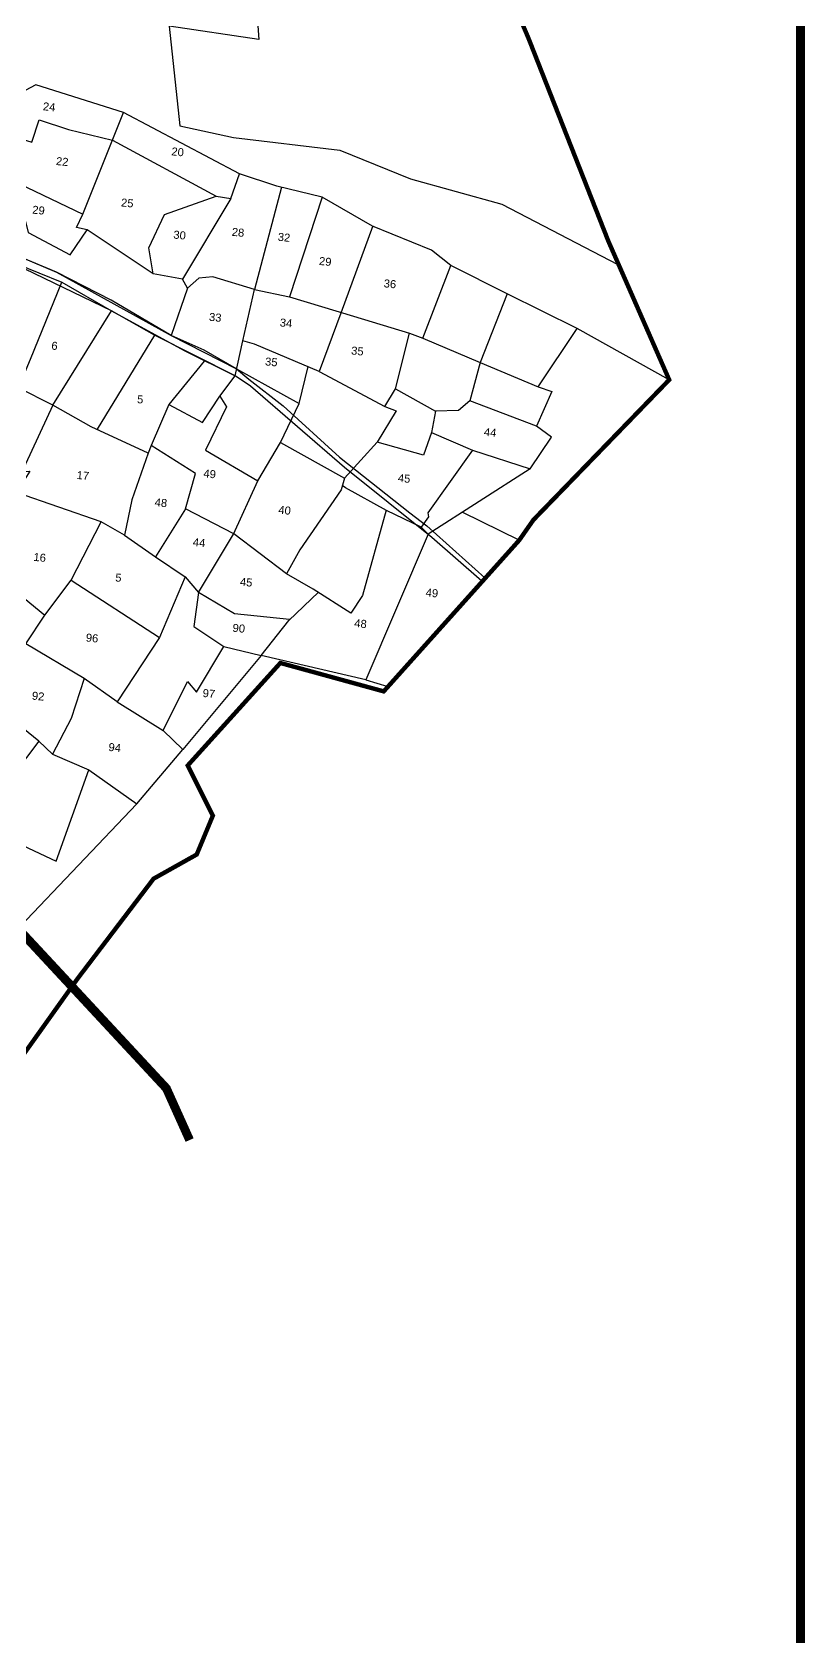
# Model space of a CAD drawing. Header units: millimetres. Extents: x 378349 to 385769, y 1843140 to 1853030.
# Drawn here: x 384012 to 385769, y 1846978 to 1850628 of the extents above; entities that cross this region are included whole.
import ezdxf

# ---------------------------------------------------------------- set-up
doc = ezdxf.new("R2010")
doc.units = ezdxf.units.MM
for name, color, linetype in [('BND', 6, 'Continuous'), ('Boundry', 5, 'Continuous'), ('FRL', 3, 'Continuous'), ('Plot', 7, 'Continuous'), ('ROAD', 1, 'Continuous'), ('ROADS', 50, 'Continuous'), ('TEXT', 7, 'Continuous')]:
    doc.layers.add(name, color=color, linetype=linetype)
doc.styles.get("Standard").update_dxf_attribs({"font": 'arial.ttf'})

msp = doc.modelspace()

# ---------------------------------------------------------------- linework, layer by layer
at = {"layer": 'BND', "lineweight": 30, "const_width": 10}
msp.add_lwpolyline([(384954.5, 1851052.3), (385140.9, 1850613.9), (385322.4, 1850152.6), (385460.7, 1849837.3), (385152, 1849518.7), (385119.7, 1849472.4), (384811.7, 1849128.7), (384576.7, 1849193.3), (384366.2, 1848960.2), (384423.3, 1848846), (384386.6, 1848757.7), (384288.6, 1848702.7), (384115.6, 1848475.2), (383876.6, 1848139.6), (383736.5, 1847947.5), (383596.7, 1847793.9), (383554.9, 1847824.3)], dxfattribs=at)
at = {"layer": 'Boundry'}
msp.add_lwpolyline([(384954.5, 1851052.3), (385140.9, 1850613.9), (385322.4, 1850152.6), (385460.7, 1849837.3), (385152, 1849518.7), (385119.7, 1849472.4), (384811.7, 1849128.7), (384576.7, 1849193.3), (384366.2, 1848960.2), (384423.3, 1848846), (384386.6, 1848757.7), (384288.6, 1848702.7), (384115.6, 1848475.2), (383876.6, 1848139.6), (383736.5, 1847947.5), (383596.7, 1847793.9), (383554.9, 1847824.3)], dxfattribs=at)
msp.add_lwpolyline([(384954.5, 1851052.3), (385140.9, 1850613.9), (385322.4, 1850152.6), (385460.7, 1849837.3), (385152, 1849518.7), (385119.7, 1849472.4), (384811.7, 1849128.7), (384576.7, 1849193.3), (384366.2, 1848960.2), (384423.3, 1848846), (384386.6, 1848757.7), (384288.6, 1848702.7), (384115.6, 1848475.2), (383876.6, 1848139.6), (383736.5, 1847947.5), (383596.7, 1847793.9), (383554.9, 1847824.3)], dxfattribs=at)
at = {"layer": 'FRL', "color": 0, "const_width": 20}
msp.add_lwpolyline([(378358.5, 1843149.9), (385759.2, 1843149.9), (385759.2, 1853020), (378358.5, 1853020)], close=True, dxfattribs=at)
at = {"layer": 'Plot'}
for points in [[(383561.4, 1851149.5), (383869, 1851014.6), (384085, 1850946.7), (384135.2, 1850881.9), (384518.1, 1850746.6), (384528.1, 1850611.5), (384323.7, 1850641.7), (384348.3, 1850415.1), (384470.1, 1850388.7), (384711.9, 1850359.7), (384872.8, 1850294.5), (385080.6, 1850236.8), (385343.8, 1850099.5)], [(383561.4, 1851149.5), (383869, 1851014.6), (384085, 1850946.7), (384135.2, 1850881.9), (384518.1, 1850746.6), (384528.1, 1850611.5), (384323.7, 1850641.7), (384348.3, 1850415.1), (384470.1, 1850388.7), (384711.9, 1850359.7), (384872.8, 1850294.5), (385080.6, 1850236.8), (385343.8, 1850099.5)], [(383561.4, 1851149.5), (383869, 1851014.6), (384085, 1850946.7), (384135.2, 1850881.9), (384518.1, 1850746.6), (384528.1, 1850611.5), (384323.7, 1850641.7), (384348.3, 1850415.1), (384470.1, 1850388.7), (384711.9, 1850359.7), (384872.8, 1850294.5), (385080.6, 1850236.8), (385343.8, 1850099.5)], [(385460.7, 1849837.3), (385251.2, 1849954.3), (385092.6, 1850032.6), (384964.6, 1850097.4), (384920.2, 1850132.3), (384786.4, 1850186.4), (384671.8, 1850252.7), (384568.6, 1850277.7), (384483.5, 1850306.1), (384220.3, 1850445.3), (384021.2, 1850507.8), (383861.7, 1850423.8)], [(385460.7, 1849837.3), (385251.2, 1849954.3), (385092.6, 1850032.6), (384964.6, 1850097.4), (384920.2, 1850132.3), (384786.4, 1850186.4), (384671.8, 1850252.7), (384568.6, 1850277.7), (384483.5, 1850306.1), (384220.3, 1850445.3), (384021.2, 1850507.8), (383861.7, 1850423.8)], [(385460.7, 1849837.3), (385251.2, 1849954.3), (385092.6, 1850032.6), (384964.6, 1850097.4), (384920.2, 1850132.3), (384786.4, 1850186.4), (384671.8, 1850252.7), (384568.6, 1850277.7), (384483.5, 1850306.1), (384220.3, 1850445.3), (384021.2, 1850507.8), (383861.7, 1850423.8)], [(383732.4, 1850342.1), (383925.3, 1850229.4), (383997.6, 1850197.7), (384003.5, 1850172.2), (384099, 1850121.2), (384137.5, 1850178.1), (384113.4, 1850183.5), (384128.1, 1850214.2), (384220.3, 1850445.3)], [(383732.4, 1850342.1), (383925.3, 1850229.4), (383997.6, 1850197.7), (384003.5, 1850172.2), (384099, 1850121.2), (384137.5, 1850178.1), (384113.4, 1850183.5), (384128.1, 1850214.2), (384220.3, 1850445.3)], [(383732.4, 1850342.1), (383925.3, 1850229.4), (383997.6, 1850197.7), (384003.5, 1850172.2), (384099, 1850121.2), (384137.5, 1850178.1), (384113.4, 1850183.5), (384128.1, 1850214.2), (384220.3, 1850445.3)], [(383861.7, 1850423.8), (384011.7, 1850377.9), (384028.6, 1850428.8), (384095.3, 1850406.5), (384195.2, 1850382), (384431.2, 1850254.6), (384464.2, 1850249.5), (384483.5, 1850306.1)], [(383861.7, 1850423.8), (384011.7, 1850377.9), (384028.6, 1850428.8), (384095.3, 1850406.5), (384195.2, 1850382), (384431.2, 1850254.6), (384464.2, 1850249.5), (384483.5, 1850306.1)], [(383861.7, 1850423.8), (384011.7, 1850377.9), (384028.6, 1850428.8), (384095.3, 1850406.5), (384195.2, 1850382), (384431.2, 1850254.6), (384464.2, 1850249.5), (384483.5, 1850306.1)], [(384365.4, 1850046), (384328.5, 1849938.3), (384192.1, 1850018.7), (384068, 1850082.4), (383955.9, 1850129.4), (383691.9, 1850241.2), (383732.4, 1850342.1)], [(384365.4, 1850046), (384328.5, 1849938.3), (384192.1, 1850018.7), (384068, 1850082.4), (383955.9, 1850129.4), (383691.9, 1850241.2), (383732.4, 1850342.1)], [(384365.4, 1850046), (384328.5, 1849938.3), (384192.1, 1850018.7), (384068, 1850082.4), (383955.9, 1850129.4), (383691.9, 1850241.2), (383732.4, 1850342.1)], [(383925.3, 1850229.4), (383956, 1850299), (383982.1, 1850283.7), (384128.1, 1850214.2)], [(383925.3, 1850229.4), (383956, 1850299), (383982.1, 1850283.7), (384128.1, 1850214.2)], [(383925.3, 1850229.4), (383956, 1850299), (383982.1, 1850283.7), (384128.1, 1850214.2)], [(384464.2, 1850249.5), (384354.2, 1850066.1), (384287.6, 1850078.3), (384137.5, 1850178.1)], [(384464.2, 1850249.5), (384354.2, 1850066.1), (384287.6, 1850078.3), (384137.5, 1850178.1)], [(384464.2, 1850249.5), (384354.2, 1850066.1), (384287.6, 1850078.3), (384137.5, 1850178.1)], [(384287.6, 1850078.3), (384278, 1850137.4), (384313.1, 1850213.2), (384431.2, 1850254.6)], [(384287.6, 1850078.3), (384278, 1850137.4), (384313.1, 1850213.2), (384431.2, 1850254.6)], [(384287.6, 1850078.3), (384278, 1850137.4), (384313.1, 1850213.2), (384431.2, 1850254.6)], [(384579.1, 1850275.4), (384518.2, 1850042.4), (384423.2, 1850071.6), (384391.6, 1850068.2), (384365.4, 1850046), (384354.2, 1850066.1)], [(384579.1, 1850275.4), (384518.2, 1850042.4), (384423.2, 1850071.6), (384391.6, 1850068.2), (384365.4, 1850046), (384354.2, 1850066.1)], [(384579.1, 1850275.4), (384518.2, 1850042.4), (384423.2, 1850071.6), (384391.6, 1850068.2), (384365.4, 1850046), (384354.2, 1850066.1)], [(384671.8, 1850252.7), (384597.4, 1850025.9)], [(384671.8, 1850252.7), (384597.4, 1850025.9)], [(384671.8, 1850252.7), (384597.4, 1850025.9)], [(383687, 1850224.3), (383975.7, 1850101.9), (384080.2, 1850059.3), (384192.6, 1849994.1), (384358.3, 1849903.8), (384473.7, 1849846.3), (384491.5, 1849926), (384518.2, 1850042.4), (384597.4, 1850025.9), (384743.4, 1849982.3), (384870.2, 1849943.6), (384900.9, 1849932), (384964.6, 1850097.4)], [(383687, 1850224.3), (383975.7, 1850101.9), (384080.2, 1850059.3), (384192.6, 1849994.1), (384358.3, 1849903.8), (384473.7, 1849846.3), (384491.5, 1849926), (384518.2, 1850042.4), (384597.4, 1850025.9), (384743.4, 1849982.3), (384870.2, 1849943.6), (384900.9, 1849932), (384964.6, 1850097.4)], [(383687, 1850224.3), (383975.7, 1850101.9), (384080.2, 1850059.3), (384192.6, 1849994.1), (384358.3, 1849903.8), (384473.7, 1849846.3), (384491.5, 1849926), (384518.2, 1850042.4), (384597.4, 1850025.9), (384743.4, 1849982.3), (384870.2, 1849943.6), (384900.9, 1849932), (384964.6, 1850097.4)], [(384786.7, 1850187.4), (384714, 1849988.8), (384664.7, 1849856.5), (384518, 1849918.5), (384491.5, 1849926)], [(384786.7, 1850187.4), (384714, 1849988.8), (384664.7, 1849856.5), (384518, 1849918.5), (384491.5, 1849926)], [(384786.7, 1850187.4), (384714, 1849988.8), (384664.7, 1849856.5), (384518, 1849918.5), (384491.5, 1849926)], [(384664.7, 1849856.5), (384814.4, 1849776.7), (384839.8, 1849766.5), (384797.2, 1849695.5), (384722.4, 1849613.7), (384714.7, 1849587.4), (384621, 1849450.7), (384590.4, 1849396), (384470.8, 1849486.7), (384360.9, 1849544), (384384.2, 1849624), (384283.4, 1849688.2), (384275.9, 1849670.1), (384147, 1849730.2), (384059.7, 1849779.4), (383981.2, 1849819.4), (384008.9, 1849884.1), (384080.2, 1850059.3)], [(384664.7, 1849856.5), (384814.4, 1849776.7), (384839.8, 1849766.5), (384797.2, 1849695.5), (384722.4, 1849613.7), (384714.7, 1849587.4), (384621, 1849450.7), (384590.4, 1849396), (384470.8, 1849486.7), (384360.9, 1849544), (384384.2, 1849624), (384283.4, 1849688.2), (384275.9, 1849670.1), (384147, 1849730.2), (384059.7, 1849779.4), (383981.2, 1849819.4), (384008.9, 1849884.1), (384080.2, 1850059.3)], [(384664.7, 1849856.5), (384814.4, 1849776.7), (384839.8, 1849766.5), (384797.2, 1849695.5), (384722.4, 1849613.7), (384714.7, 1849587.4), (384621, 1849450.7), (384590.4, 1849396), (384470.8, 1849486.7), (384360.9, 1849544), (384384.2, 1849624), (384283.4, 1849688.2), (384275.9, 1849670.1), (384147, 1849730.2), (384059.7, 1849779.4), (383981.2, 1849819.4), (384008.9, 1849884.1), (384080.2, 1850059.3)], [(385092.6, 1850032.6), (385031.2, 1849876.3), (385007.8, 1849789.8), (384981.6, 1849767.6), (384929.8, 1849766.2), (384920.1, 1849717.7), (384902.4, 1849666.3), (384797.2, 1849695.5)], [(385092.6, 1850032.6), (385031.2, 1849876.3), (385007.8, 1849789.8), (384981.6, 1849767.6), (384929.8, 1849766.2), (384920.1, 1849717.7), (384902.4, 1849666.3), (384797.2, 1849695.5)], [(385092.6, 1850032.6), (385031.2, 1849876.3), (385007.8, 1849789.8), (384981.6, 1849767.6), (384929.8, 1849766.2), (384920.1, 1849717.7), (384902.4, 1849666.3), (384797.2, 1849695.5)], [(384059.7, 1849779.4), (384192.6, 1849994.1)], [(384059.7, 1849779.4), (384192.6, 1849994.1)], [(384059.7, 1849779.4), (384192.6, 1849994.1)], [(385163.1, 1849821.4), (385251.2, 1849954.3)], [(385163.1, 1849821.4), (385251.2, 1849954.3)], [(385163.1, 1849821.4), (385251.2, 1849954.3)], [(384290.4, 1849938.7), (384160.2, 1849725.2)], [(384290.4, 1849938.7), (384160.2, 1849725.2)], [(384290.4, 1849938.7), (384160.2, 1849725.2)], [(384477.1, 1849862.1), (384403.9, 1849904.5), (384328.5, 1849938.3)], [(384477.1, 1849862.1), (384403.9, 1849904.5), (384328.5, 1849938.3)], [(384477.1, 1849862.1), (384403.9, 1849904.5), (384328.5, 1849938.3)], [(384814.4, 1849776.7), (384838.4, 1849816.8), (384870.2, 1849943.6)], [(384814.4, 1849776.7), (384838.4, 1849816.8), (384870.2, 1849943.6)], [(384814.4, 1849776.7), (384838.4, 1849816.8), (384870.2, 1849943.6)], [(384900.9, 1849932), (385031.2, 1849876.3), (385163.1, 1849821.4), (385193.9, 1849810.7), (385159.4, 1849732), (385007.8, 1849789.8)], [(384900.9, 1849932), (385031.2, 1849876.3), (385163.1, 1849821.4), (385193.9, 1849810.7), (385159.4, 1849732), (385007.8, 1849789.8)], [(384900.9, 1849932), (385031.2, 1849876.3), (385163.1, 1849821.4), (385193.9, 1849810.7), (385159.4, 1849732), (385007.8, 1849789.8)], [(384403.2, 1849879.6), (384323.4, 1849781.2), (384283.4, 1849688.2)], [(384403.2, 1849879.6), (384323.4, 1849781.2), (384283.4, 1849688.2)], [(384403.2, 1849879.6), (384323.4, 1849781.2), (384283.4, 1849688.2)], [(383788, 1849835.7), (383743.6, 1849843), (383569.1, 1849618.7), (383627.9, 1849584), (383667.6, 1849621.2), (383691.8, 1849621.1), (383696.8, 1849587.2), (383735, 1849541), (383804, 1849500.7), (383894.8, 1849422.1), (384041.3, 1849301.9), (384101, 1849381.7), (384169.7, 1849514.3), (383976.8, 1849580.9), (383994.3, 1849529.8), (383894.8, 1849422.1)], [(383788, 1849835.7), (383743.6, 1849843), (383569.1, 1849618.7), (383627.9, 1849584), (383667.6, 1849621.2), (383691.8, 1849621.1), (383696.8, 1849587.2), (383735, 1849541), (383804, 1849500.7), (383894.8, 1849422.1), (384041.3, 1849301.9), (384101, 1849381.7), (384169.7, 1849514.3), (383976.8, 1849580.9), (383994.3, 1849529.8), (383894.8, 1849422.1)], [(383788, 1849835.7), (383743.6, 1849843), (383569.1, 1849618.7), (383627.9, 1849584), (383667.6, 1849621.2), (383691.8, 1849621.1), (383696.8, 1849587.2), (383735, 1849541), (383804, 1849500.7), (383894.8, 1849422.1), (384041.3, 1849301.9), (384101, 1849381.7), (384169.7, 1849514.3), (383976.8, 1849580.9), (383994.3, 1849529.8), (383894.8, 1849422.1)], [(384323.4, 1849781.2), (384399.9, 1849740), (384439.2, 1849800), (384473.7, 1849846.3)], [(384323.4, 1849781.2), (384399.9, 1849740), (384439.2, 1849800), (384473.7, 1849846.3)], [(384323.4, 1849781.2), (384399.9, 1849740), (384439.2, 1849800), (384473.7, 1849846.3)], [(384477.1, 1849862.1), (384619.2, 1849783.3), (384639.7, 1849867.2)], [(384477.1, 1849862.1), (384619.2, 1849783.3), (384639.7, 1849867.2)], [(384477.1, 1849862.1), (384619.2, 1849783.3), (384639.7, 1849867.2)], [(384838.4, 1849816.8), (384929.8, 1849766.2)], [(384838.4, 1849816.8), (384929.8, 1849766.2)], [(384838.4, 1849816.8), (384929.8, 1849766.2)], [(384059.7, 1849779.4), (383997.6, 1849645.3), (383993, 1849629), (384007.3, 1849629.6), (383976.8, 1849580.9)], [(384059.7, 1849779.4), (383997.6, 1849645.3), (383993, 1849629), (384007.3, 1849629.6), (383976.8, 1849580.9)], [(384059.7, 1849779.4), (383997.6, 1849645.3), (383993, 1849629), (384007.3, 1849629.6), (383976.8, 1849580.9)], [(384439.2, 1849800), (384454.1, 1849776), (384406.5, 1849677.1), (384525.2, 1849607.7), (384577.2, 1849694.8), (384619.2, 1849783.3)], [(384439.2, 1849800), (384454.1, 1849776), (384406.5, 1849677.1), (384525.2, 1849607.7), (384577.2, 1849694.8), (384619.2, 1849783.3)], [(384439.2, 1849800), (384454.1, 1849776), (384406.5, 1849677.1), (384525.2, 1849607.7), (384577.2, 1849694.8), (384619.2, 1849783.3)], [(384920.1, 1849717.7), (385013.9, 1849677.4), (385144.3, 1849635.1), (385193.1, 1849706.8), (385159.4, 1849732)], [(384920.1, 1849717.7), (385013.9, 1849677.4), (385144.3, 1849635.1), (385193.1, 1849706.8), (385159.4, 1849732)], [(384920.1, 1849717.7), (385013.9, 1849677.4), (385144.3, 1849635.1), (385193.1, 1849706.8), (385159.4, 1849732)], [(384577.2, 1849694.8), (384722.4, 1849613.7)], [(384577.2, 1849694.8), (384722.4, 1849613.7)], [(384577.2, 1849694.8), (384722.4, 1849613.7)], [(384275.9, 1849670.1), (384238.8, 1849564.2), (384222.4, 1849484.3), (384169.7, 1849514.3)], [(384275.9, 1849670.1), (384238.8, 1849564.2), (384222.4, 1849484.3), (384169.7, 1849514.3)], [(384275.9, 1849670.1), (384238.8, 1849564.2), (384222.4, 1849484.3), (384169.7, 1849514.3)], [(385013.9, 1849677.4), (384912.2, 1849535), (384913.7, 1849525.4), (384896.8, 1849502), (384817.9, 1849540.3), (384725, 1849591.9), (384717.6, 1849597.2)], [(385013.9, 1849677.4), (384912.2, 1849535), (384913.7, 1849525.4), (384896.8, 1849502), (384817.9, 1849540.3), (384725, 1849591.9), (384717.6, 1849597.2)], [(385013.9, 1849677.4), (384912.2, 1849535), (384913.7, 1849525.4), (384896.8, 1849502), (384817.9, 1849540.3), (384725, 1849591.9), (384717.6, 1849597.2)], [(385144.3, 1849635.1), (384913, 1849486.2), (384896.8, 1849502)], [(385144.3, 1849635.1), (384913, 1849486.2), (384896.8, 1849502)], [(385144.3, 1849635.1), (384913, 1849486.2), (384896.8, 1849502)], [(384597.4, 1849291.9), (384472.4, 1849304.9), (384390.6, 1849353.4), (384470.5, 1849486.6), (384525.2, 1849607.7)], [(384597.4, 1849291.9), (384472.4, 1849304.9), (384390.6, 1849353.4), (384470.5, 1849486.6), (384525.2, 1849607.7)], [(384597.4, 1849291.9), (384472.4, 1849304.9), (384390.6, 1849353.4), (384470.5, 1849486.6), (384525.2, 1849607.7)], [(384360.9, 1849544), (384292.6, 1849434.7)], [(384360.9, 1849544), (384292.6, 1849434.7)], [(384360.9, 1849544), (384292.6, 1849434.7)], [(384817.5, 1849541.2), (384763.4, 1849346.5), (384736.6, 1849306.9), (384651.3, 1849360.9), (384590.4, 1849396)], [(384817.5, 1849541.2), (384763.4, 1849346.5), (384736.6, 1849306.9), (384651.3, 1849360.9), (384590.4, 1849396)], [(384817.5, 1849541.2), (384763.4, 1849346.5), (384736.6, 1849306.9), (384651.3, 1849360.9), (384590.4, 1849396)], [(385119.7, 1849472.4), (384991.9, 1849535.7)], [(385119.7, 1849472.4), (384991.9, 1849535.7)], [(385119.7, 1849472.4), (384991.9, 1849535.7)], [(384222.4, 1849484.3), (384292.6, 1849434.7), (384292.6, 1849434.7)], [(384222.4, 1849484.3), (384292.6, 1849434.7), (384292.6, 1849434.7)], [(384222.4, 1849484.3), (384292.6, 1849434.7), (384292.6, 1849434.7)], [(384913, 1849486.2), (384770.9, 1849154.7), (384821.2, 1849139.7)], [(384913, 1849486.2), (384770.9, 1849154.7), (384821.2, 1849139.7)], [(384913, 1849486.2), (384770.9, 1849154.7), (384821.2, 1849139.7)], [(384292.6, 1849434.7), (384360.2, 1849389.2), (384390.6, 1849353.4), (384380.4, 1849276), (384448.4, 1849230.7), (384533.4, 1849210.6), (384355.4, 1848996.2), (384310.7, 1849039.7), (384365.5, 1849150.9), (384386, 1849126.9), (384448.4, 1849230.7)], [(384292.6, 1849434.7), (384360.2, 1849389.2), (384390.6, 1849353.4), (384380.4, 1849276), (384448.4, 1849230.7), (384533.4, 1849210.6), (384355.4, 1848996.2), (384310.7, 1849039.7), (384365.5, 1849150.9), (384386, 1849126.9), (384448.4, 1849230.7)], [(384292.6, 1849434.7), (384360.2, 1849389.2), (384390.6, 1849353.4), (384380.4, 1849276), (384448.4, 1849230.7), (384533.4, 1849210.6), (384355.4, 1848996.2), (384310.7, 1849039.7), (384365.5, 1849150.9), (384386, 1849126.9), (384448.4, 1849230.7)], [(384101, 1849381.7), (384301.8, 1849251.5)], [(384101, 1849381.7), (384301.8, 1849251.5)], [(384101, 1849381.7), (384301.8, 1849251.5)], [(384360.2, 1849389.2), (384301.8, 1849251.5), (384206, 1849104.8), (384310.7, 1849039.7)], [(384360.2, 1849389.2), (384301.8, 1849251.5), (384206, 1849104.8), (384310.7, 1849039.7)], [(384360.2, 1849389.2), (384301.8, 1849251.5), (384206, 1849104.8), (384310.7, 1849039.7)], [(384770.9, 1849154.7), (384533.4, 1849210.6), (384596.2, 1849290), (384663.4, 1849354.5)], [(384770.9, 1849154.7), (384533.4, 1849210.6), (384596.2, 1849290), (384663.4, 1849354.5)], [(384770.9, 1849154.7), (384533.4, 1849210.6), (384596.2, 1849290), (384663.4, 1849354.5)], [(384206, 1849104.8), (384131.1, 1849158.2), (383998, 1849236.7), (384041.3, 1849301.9)], [(384206, 1849104.8), (384131.1, 1849158.2), (383998, 1849236.7), (384041.3, 1849301.9)], [(384206, 1849104.8), (384131.1, 1849158.2), (383998, 1849236.7), (384041.3, 1849301.9)], [(384131.1, 1849158.2), (384101.2, 1849067.2), (384058.5, 1848985.9), (384027.6, 1849015.6), (383913.5, 1849108.3)], [(384131.1, 1849158.2), (384101.2, 1849067.2), (384058.5, 1848985.9), (384027.6, 1849015.6), (383913.5, 1849108.3)], [(384131.1, 1849158.2), (384101.2, 1849067.2), (384058.5, 1848985.9), (384027.6, 1849015.6), (383913.5, 1849108.3)], [(384027.6, 1849015.6), (383971.6, 1848941.1), (383940.5, 1848883.2), (383822.4, 1848977.7)], [(384027.6, 1849015.6), (383971.6, 1848941.1), (383940.5, 1848883.2), (383822.4, 1848977.7)], [(384027.6, 1849015.6), (383971.6, 1848941.1), (383940.5, 1848883.2), (383822.4, 1848977.7)], [(384058.5, 1848985.9), (384141.5, 1848950.3), (384250.7, 1848872.9), (384355.4, 1848996.2)], [(384058.5, 1848985.9), (384141.5, 1848950.3), (384250.7, 1848872.9), (384355.4, 1848996.2)], [(384058.5, 1848985.9), (384141.5, 1848950.3), (384250.7, 1848872.9), (384355.4, 1848996.2)], [(383942.7, 1848714.6), (383978.8, 1848784.4), (384067.4, 1848742.6), (384141.5, 1848950.3)], [(383942.7, 1848714.6), (383978.8, 1848784.4), (384067.4, 1848742.6), (384141.5, 1848950.3)], [(383942.7, 1848714.6), (383978.8, 1848784.4), (384067.4, 1848742.6), (384141.5, 1848950.3)], [(383908.7, 1848650.1), (383985.1, 1848593.7), (384250.7, 1848872.9)], [(383908.7, 1848650.1), (383985.1, 1848593.7), (384250.7, 1848872.9)], [(383908.7, 1848650.1), (383985.1, 1848593.7), (384250.7, 1848872.9)]]:
    msp.add_lwpolyline(points, dxfattribs=at)
at = {"layer": 'ROAD'}
for points in [[(383691.9, 1850241.2), (384068, 1850082.4), (384328.5, 1849938.3), (384477.1, 1849862.1), (384505.4, 1849838.9), (384583.4, 1849778.1), (384710.9, 1849661.2), (384871.4, 1849534.7), (384909.6, 1849505), (385041.6, 1849386.7)], [(383691.9, 1850241.2), (384068, 1850082.4), (384328.5, 1849938.3), (384477.1, 1849862.1), (384505.4, 1849838.9), (384583.4, 1849778.1), (384710.9, 1849661.2), (384871.4, 1849534.7), (384909.6, 1849505), (385041.6, 1849386.7)], [(383691.9, 1850241.2), (384068, 1850082.4), (384328.5, 1849938.3), (384477.1, 1849862.1), (384505.4, 1849838.9), (384583.4, 1849778.1), (384710.9, 1849661.2), (384871.4, 1849534.7), (384909.6, 1849505), (385041.6, 1849386.7)], [(385035.1, 1849379.5), (384921.1, 1849479), (384722.7, 1849637.7), (384509, 1849822.7), (384473.7, 1849846.3), (384290.4, 1849938.7), (384192.6, 1849994.1), (383952.7, 1850110.1), (383687, 1850224.3)], [(385035.1, 1849379.5), (384921.1, 1849479), (384722.7, 1849637.7), (384509, 1849822.7), (384473.7, 1849846.3), (384290.4, 1849938.7), (384192.6, 1849994.1), (383952.7, 1850110.1), (383687, 1850224.3)], [(385035.1, 1849379.5), (384921.1, 1849479), (384722.7, 1849637.7), (384509, 1849822.7), (384473.7, 1849846.3), (384290.4, 1849938.7), (384192.6, 1849994.1), (383952.7, 1850110.1), (383687, 1850224.3)]]:
    msp.add_lwpolyline(points, dxfattribs=at)
at = {"layer": 'ROADS', "color": 40, "const_width": 20}
msp.add_lwpolyline([(384370.5, 1848108.3), (384317.6, 1848226), (383899.7, 1848676.2), (383529.9, 1849456.9), (382939.3, 1849797.9), (382882.8, 1850116.2), (382584.7, 1850331.8), (382350.6, 1850367.5)], dxfattribs=at)

# ---------------------------------------------------------------- texts
at = {"layer": 'TEXT'}
for s, p in [('24', (384036.3, 1850450.5)), ('24', (384036.3, 1850450.5)), ('24', (384036.3, 1850450.5)), ('20', (384328.4, 1850348)), ('20', (384328.4, 1850348)), ('20', (384328.4, 1850348)), ('22', (384066, 1850326)), ('22', (384066, 1850326)), ('22', (384066, 1850326)), ('25', (384213.9, 1850231.8)), ('25', (384213.9, 1850231.8)), ('25', (384213.9, 1850231.8)), ('29', (384012.1, 1850215.4)), ('29', (384012.1, 1850215.4)), ('29', (384012.1, 1850215.4)), ('30', (384332.9, 1850158.8)), ('30', (384332.9, 1850158.8)), ('30', (384332.9, 1850158.8)), ('28', (384465.7, 1850165)), ('28', (384465.7, 1850165)), ('28', (384465.7, 1850165)), ('32', (384570.2, 1850153.7)), ('32', (384570.2, 1850153.7)), ('32', (384570.2, 1850153.7)), ('29', (384663.9, 1850098.7)), ('29', (384663.9, 1850098.7)), ('29', (384663.9, 1850098.7)), ('36', (384811, 1850047.9)), ('36', (384811, 1850047.9)), ('36', (384811, 1850047.9)), ('33', (384413.9, 1849971.7)), ('33', (384413.9, 1849971.7)), ('33', (384413.9, 1849971.7)), ('34', (384574.8, 1849958.9)), ('34', (384574.8, 1849958.9)), ('34', (384574.8, 1849958.9)), ('6', (384055.5, 1849906.3)), ('6', (384055.5, 1849906.3)), ('6', (384055.5, 1849906.3)), ('35', (384737, 1849895.1)), ('35', (384737, 1849895.1)), ('35', (384737, 1849895.1)), ('35', (384541.3, 1849870.3)), ('35', (384541.3, 1849870.3)), ('35', (384541.3, 1849870.3)), ('5', (384250.4, 1849784.5)), ('5', (384250.4, 1849784.5)), ('5', (384250.4, 1849784.5)), ('44', (385038.9, 1849710.1)), ('44', (385038.9, 1849710.1)), ('44', (385038.9, 1849710.1)), ('17', (384113, 1849612)), ('17', (384113, 1849612)), ('17', (384113, 1849612)), ('49', (384401.2, 1849615.7)), ('49', (384401.2, 1849615.7)), ('49', (384401.2, 1849615.7)), ('45', (384843.3, 1849605.5)), ('45', (384843.3, 1849605.5)), ('45', (384843.3, 1849605.5)), ('48', (384290.4, 1849550.2)), ('48', (384290.4, 1849550.2)), ('48', (384290.4, 1849550.2)), ('40', (384571.5, 1849533)), ('40', (384571.5, 1849533)), ('40', (384571.5, 1849533)), ('44', (384377.1, 1849459.5)), ('44', (384377.1, 1849459.5)), ('44', (384377.1, 1849459.5)), ('16', (384014.8, 1849425.7)), ('16', (384014.8, 1849425.7)), ('16', (384014.8, 1849425.7)), ('5', (384200.8, 1849379)), ('5', (384200.8, 1849379)), ('5', (384200.8, 1849379)), ('45', (384484.2, 1849369.4)), ('45', (384484.2, 1849369.4)), ('45', (384484.2, 1849369.4)), ('49', (384906.4, 1849344.9)), ('49', (384906.4, 1849344.9)), ('49', (384906.4, 1849344.9)), ('48', (384744.1, 1849275.2)), ('48', (384744.1, 1849275.2)), ('48', (384744.1, 1849275.2)), ('96', (384133.8, 1849242.4)), ('96', (384133.8, 1849242.4)), ('96', (384133.8, 1849242.4)), ('90', (384467.4, 1849264.6)), ('90', (384467.4, 1849264.6)), ('90', (384467.4, 1849264.6)), ('92', (384011.3, 1849110.2)), ('92', (384011.3, 1849110.2)), ('92', (384011.3, 1849110.2)), ('97', (384399.4, 1849116.2)), ('97', (384399.4, 1849116.2)), ('97', (384399.4, 1849116.2)), ('94', (384185.3, 1848993.4)), ('94', (384185.3, 1848993.4)), ('94', (384185.3, 1848993.4))]:
    msp.add_text(s, height=18.2, rotation=354.4622, dxfattribs=at).set_placement(p)

doc.saveas('drawing.dxf')
